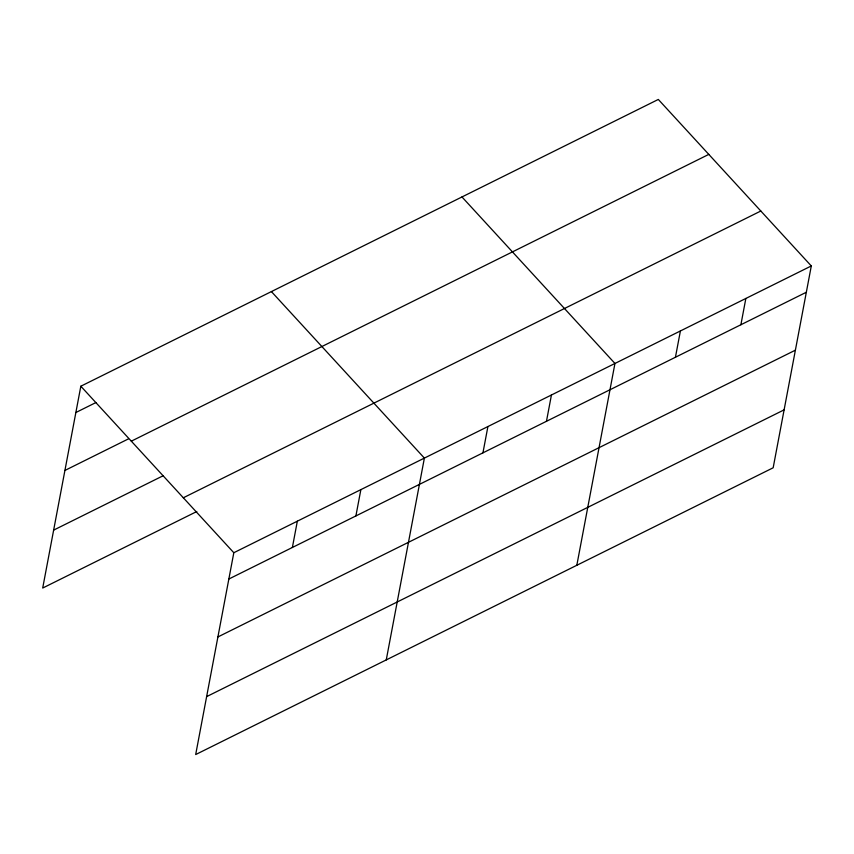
<?xml version="1.0" encoding="UTF-8"?>
<svg xmlns="http://www.w3.org/2000/svg" width="854" height="854" viewBox="0 0 854 854"><rect width="100%" height="100%" fill="white"/><g stroke="black" fill="none" stroke-linecap="round" stroke-linejoin="round"><path stroke-width="1.28" d="M811.3 265.957L233.815 552.73L195.683 754.552L773.169 467.778L811.3 265.957L658.317 99.448L80.831 386.221L42.7 588.043L196.804 511.514M292.378 547.478L297.341 521.186M355.894 515.933L360.868 489.641M386.254 659.918L424.385 458.096L271.401 291.588M482.937 452.844L487.912 426.552M546.464 421.3L551.438 395.007M576.824 565.284L614.955 363.462L461.971 196.954M675.439 357.25L680.403 330.957M740.888 324.755L745.852 298.462M75.867 412.514L95.861 402.586M64.925 470.437L128.442 438.892M131.324 441.166L708.799 154.393M53.642 530.12L163.05 475.795M183.332 497.775L760.818 211.013M228.851 579.023L806.336 292.249M217.909 636.945L795.384 350.172M206.625 696.629L784.111 409.856M80.831 386.221L233.815 552.73"/></g></svg>
